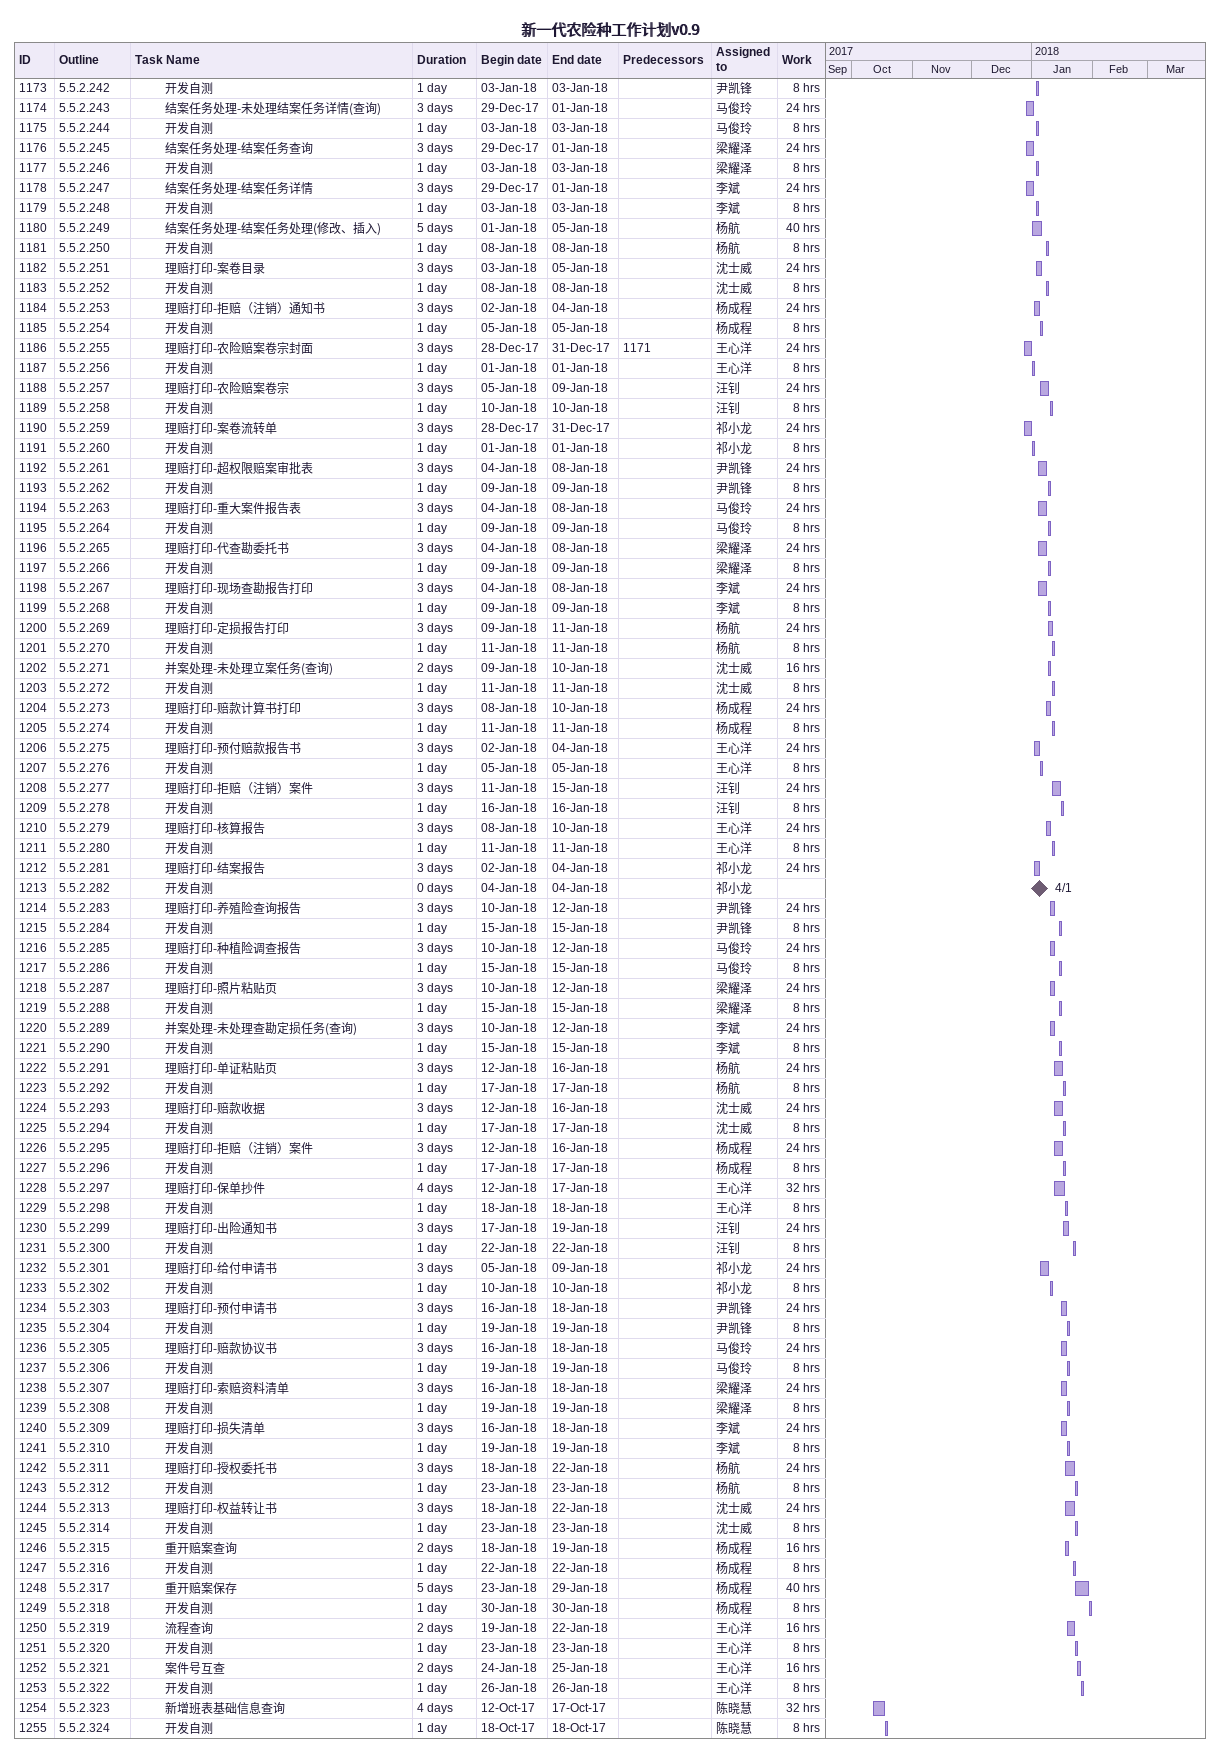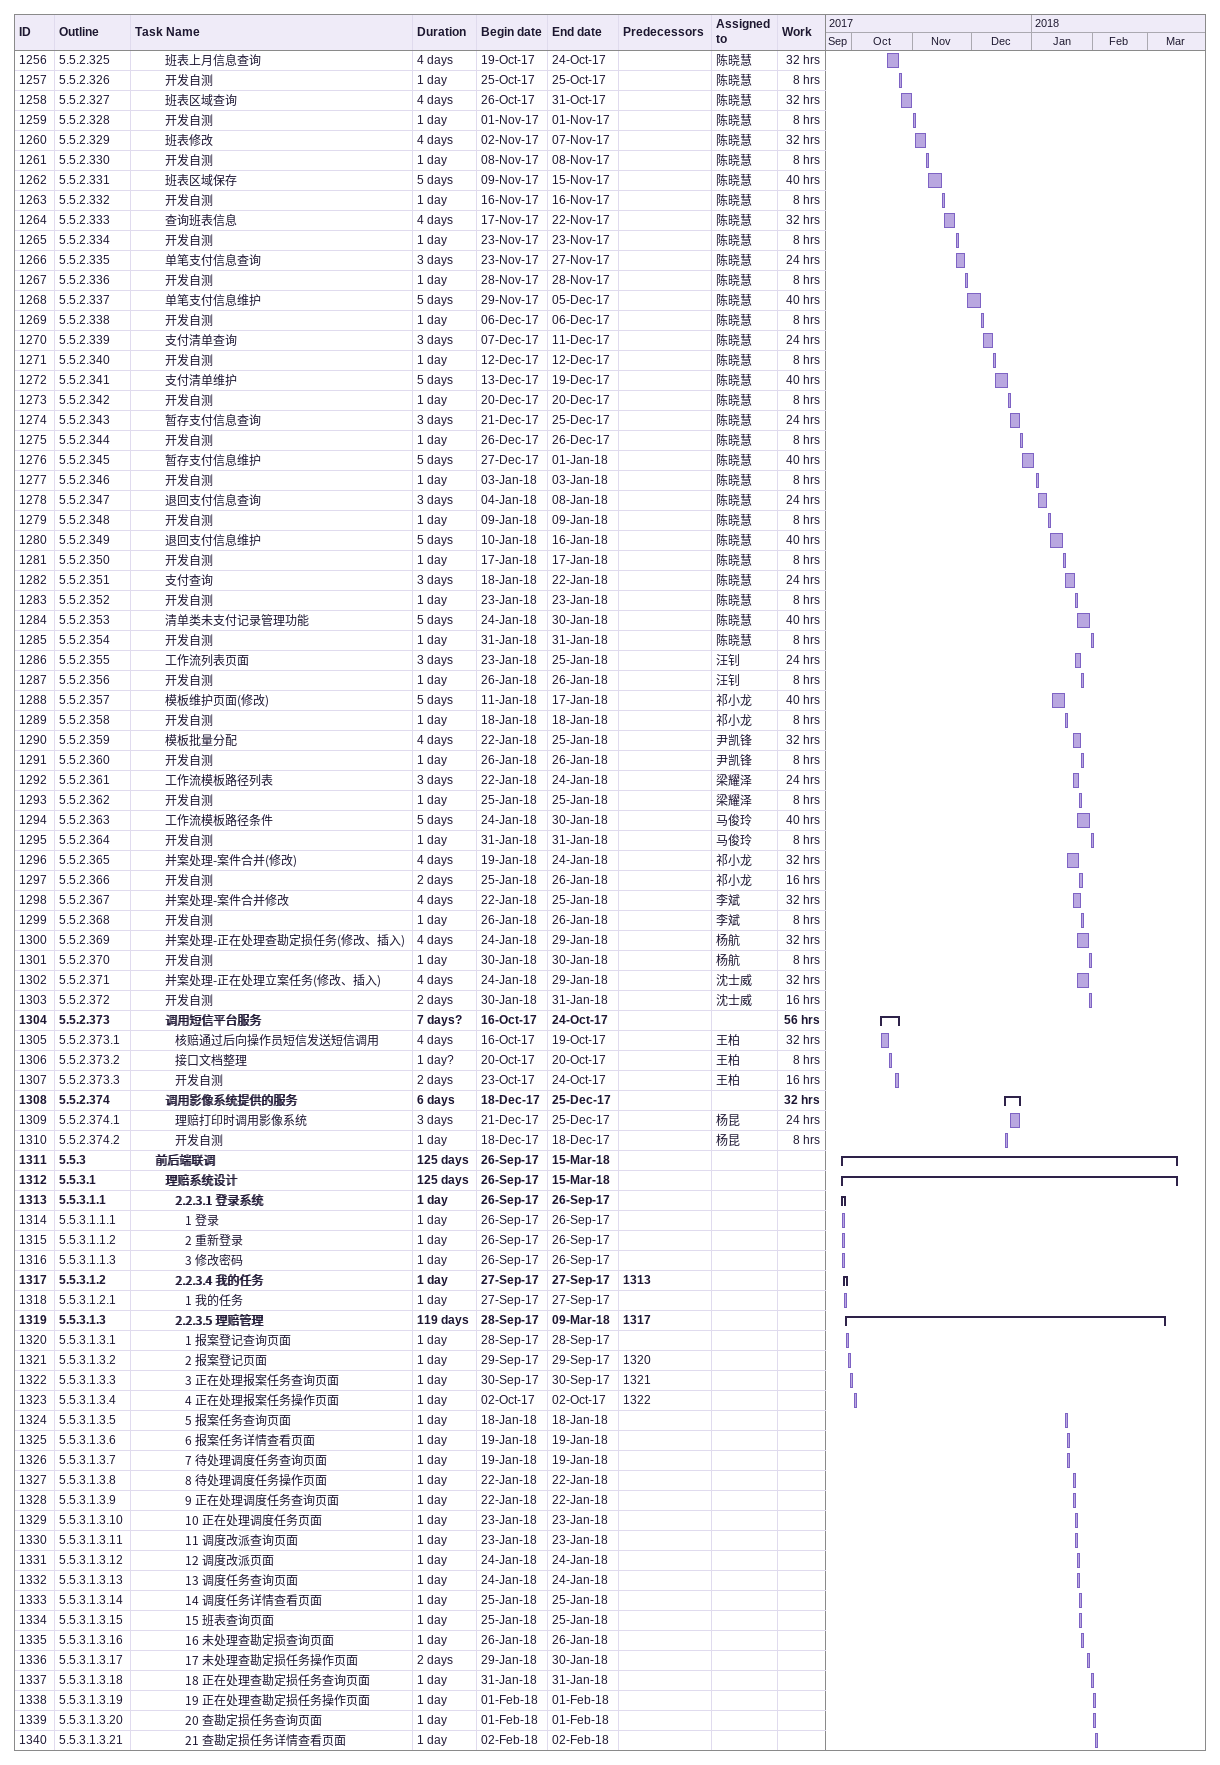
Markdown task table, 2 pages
新一代农险种工作计划v0.9

| ID | WBS | Task | Duration | Start | Finish | Predecessors | Resources | Work (h) |
|---|---|---|---|---|---|---|---|---|
| 1173 | 5.5.2.242 | 开发自测 | 1d | 2018-01-03 | 2018-01-03 |  | 尹凯锋 | 8 |
| 1174 | 5.5.2.243 | 结案任务处理-未处理结案任务详情(查询) | 3d | 2017-12-29 | 2018-01-01 |  | 马俊玲 | 24 |
| 1175 | 5.5.2.244 | 开发自测 | 1d | 2018-01-03 | 2018-01-03 |  | 马俊玲 | 8 |
| 1176 | 5.5.2.245 | 结案任务处理-结案任务查询 | 3d | 2017-12-29 | 2018-01-01 |  | 梁耀泽 | 24 |
| 1177 | 5.5.2.246 | 开发自测 | 1d | 2018-01-03 | 2018-01-03 |  | 梁耀泽 | 8 |
| 1178 | 5.5.2.247 | 结案任务处理-结案任务详情 | 3d | 2017-12-29 | 2018-01-01 |  | 李斌 | 24 |
| 1179 | 5.5.2.248 | 开发自测 | 1d | 2018-01-03 | 2018-01-03 |  | 李斌 | 8 |
| 1180 | 5.5.2.249 | 结案任务处理-结案任务处理(修改、插入) | 5d | 2018-01-01 | 2018-01-05 |  | 杨航 | 40 |
| 1181 | 5.5.2.250 | 开发自测 | 1d | 2018-01-08 | 2018-01-08 |  | 杨航 | 8 |
| 1182 | 5.5.2.251 | 理赔打印-案卷目录 | 3d | 2018-01-03 | 2018-01-05 |  | 沈士威 | 24 |
| 1183 | 5.5.2.252 | 开发自测 | 1d | 2018-01-08 | 2018-01-08 |  | 沈士威 | 8 |
| 1184 | 5.5.2.253 | 理赔打印-拒赔（注销）通知书 | 3d | 2018-01-02 | 2018-01-04 |  | 杨成程 | 24 |
| 1185 | 5.5.2.254 | 开发自测 | 1d | 2018-01-05 | 2018-01-05 |  | 杨成程 | 8 |
| 1186 | 5.5.2.255 | 理赔打印-农险赔案卷宗封面 | 3d | 2017-12-28 | 2017-12-31 | 1171 | 王心洋 | 24 |
| 1187 | 5.5.2.256 | 开发自测 | 1d | 2018-01-01 | 2018-01-01 |  | 王心洋 | 8 |
| 1188 | 5.5.2.257 | 理赔打印-农险赔案卷宗 | 3d | 2018-01-05 | 2018-01-09 |  | 汪钊 | 24 |
| 1189 | 5.5.2.258 | 开发自测 | 1d | 2018-01-10 | 2018-01-10 |  | 汪钊 | 8 |
| 1190 | 5.5.2.259 | 理赔打印-案卷流转单 | 3d | 2017-12-28 | 2017-12-31 |  | 祁小龙 | 24 |
| 1191 | 5.5.2.260 | 开发自测 | 1d | 2018-01-01 | 2018-01-01 |  | 祁小龙 | 8 |
| 1192 | 5.5.2.261 | 理赔打印-超权限赔案审批表 | 3d | 2018-01-04 | 2018-01-08 |  | 尹凯锋 | 24 |
| 1193 | 5.5.2.262 | 开发自测 | 1d | 2018-01-09 | 2018-01-09 |  | 尹凯锋 | 8 |
| 1194 | 5.5.2.263 | 理赔打印-重大案件报告表 | 3d | 2018-01-04 | 2018-01-08 |  | 马俊玲 | 24 |
| 1195 | 5.5.2.264 | 开发自测 | 1d | 2018-01-09 | 2018-01-09 |  | 马俊玲 | 8 |
| 1196 | 5.5.2.265 | 理赔打印-代查勘委托书 | 3d | 2018-01-04 | 2018-01-08 |  | 梁耀泽 | 24 |
| 1197 | 5.5.2.266 | 开发自测 | 1d | 2018-01-09 | 2018-01-09 |  | 梁耀泽 | 8 |
| 1198 | 5.5.2.267 | 理赔打印-现场查勘报告打印 | 3d | 2018-01-04 | 2018-01-08 |  | 李斌 | 24 |
| 1199 | 5.5.2.268 | 开发自测 | 1d | 2018-01-09 | 2018-01-09 |  | 李斌 | 8 |
| 1200 | 5.5.2.269 | 理赔打印-定损报告打印 | 3d | 2018-01-09 | 2018-01-11 |  | 杨航 | 24 |
| 1201 | 5.5.2.270 | 开发自测 | 1d | 2018-01-11 | 2018-01-11 |  | 杨航 | 8 |
| 1202 | 5.5.2.271 | 并案处理-未处理立案任务(查询) | 2d | 2018-01-09 | 2018-01-10 |  | 沈士威 | 16 |
| 1203 | 5.5.2.272 | 开发自测 | 1d | 2018-01-11 | 2018-01-11 |  | 沈士威 | 8 |
| 1204 | 5.5.2.273 | 理赔打印-赔款计算书打印 | 3d | 2018-01-08 | 2018-01-10 |  | 杨成程 | 24 |
| 1205 | 5.5.2.274 | 开发自测 | 1d | 2018-01-11 | 2018-01-11 |  | 杨成程 | 8 |
| 1206 | 5.5.2.275 | 理赔打印-预付赔款报告书 | 3d | 2018-01-02 | 2018-01-04 |  | 王心洋 | 24 |
| 1207 | 5.5.2.276 | 开发自测 | 1d | 2018-01-05 | 2018-01-05 |  | 王心洋 | 8 |
| 1208 | 5.5.2.277 | 理赔打印-拒赔（注销）案件 | 3d | 2018-01-11 | 2018-01-15 |  | 汪钊 | 24 |
| 1209 | 5.5.2.278 | 开发自测 | 1d | 2018-01-16 | 2018-01-16 |  | 汪钊 | 8 |
| 1210 | 5.5.2.279 | 理赔打印-核算报告 | 3d | 2018-01-08 | 2018-01-10 |  | 王心洋 | 24 |
| 1211 | 5.5.2.280 | 开发自测 | 1d | 2018-01-11 | 2018-01-11 |  | 王心洋 | 8 |
| 1212 | 5.5.2.281 | 理赔打印-结案报告 | 3d | 2018-01-02 | 2018-01-04 |  | 祁小龙 | 24 |
| 1213 | 5.5.2.282 | 开发自测 | 0d | 2018-01-04 | 2018-01-04 |  | 祁小龙 |  |
| 1214 | 5.5.2.283 | 理赔打印-养殖险查询报告 | 3d | 2018-01-10 | 2018-01-12 |  | 尹凯锋 | 24 |
| 1215 | 5.5.2.284 | 开发自测 | 1d | 2018-01-15 | 2018-01-15 |  | 尹凯锋 | 8 |
| 1216 | 5.5.2.285 | 理赔打印-种植险调查报告 | 3d | 2018-01-10 | 2018-01-12 |  | 马俊玲 | 24 |
| 1217 | 5.5.2.286 | 开发自测 | 1d | 2018-01-15 | 2018-01-15 |  | 马俊玲 | 8 |
| 1218 | 5.5.2.287 | 理赔打印-照片粘贴页 | 3d | 2018-01-10 | 2018-01-12 |  | 梁耀泽 | 24 |
| 1219 | 5.5.2.288 | 开发自测 | 1d | 2018-01-15 | 2018-01-15 |  | 梁耀泽 | 8 |
| 1220 | 5.5.2.289 | 并案处理-未处理查勘定损任务(查询) | 3d | 2018-01-10 | 2018-01-12 |  | 李斌 | 24 |
| 1221 | 5.5.2.290 | 开发自测 | 1d | 2018-01-15 | 2018-01-15 |  | 李斌 | 8 |
| 1222 | 5.5.2.291 | 理赔打印-单证粘贴页 | 3d | 2018-01-12 | 2018-01-16 |  | 杨航 | 24 |
| 1223 | 5.5.2.292 | 开发自测 | 1d | 2018-01-17 | 2018-01-17 |  | 杨航 | 8 |
| 1224 | 5.5.2.293 | 理赔打印-赔款收据 | 3d | 2018-01-12 | 2018-01-16 |  | 沈士威 | 24 |
| 1225 | 5.5.2.294 | 开发自测 | 1d | 2018-01-17 | 2018-01-17 |  | 沈士威 | 8 |
| 1226 | 5.5.2.295 | 理赔打印-拒赔（注销）案件 | 3d | 2018-01-12 | 2018-01-16 |  | 杨成程 | 24 |
| 1227 | 5.5.2.296 | 开发自测 | 1d | 2018-01-17 | 2018-01-17 |  | 杨成程 | 8 |
| 1228 | 5.5.2.297 | 理赔打印-保单抄件 | 4d | 2018-01-12 | 2018-01-17 |  | 王心洋 | 32 |
| 1229 | 5.5.2.298 | 开发自测 | 1d | 2018-01-18 | 2018-01-18 |  | 王心洋 | 8 |
| 1230 | 5.5.2.299 | 理赔打印-出险通知书 | 3d | 2018-01-17 | 2018-01-19 |  | 汪钊 | 24 |
| 1231 | 5.5.2.300 | 开发自测 | 1d | 2018-01-22 | 2018-01-22 |  | 汪钊 | 8 |
| 1232 | 5.5.2.301 | 理赔打印-给付申请书 | 3d | 2018-01-05 | 2018-01-09 |  | 祁小龙 | 24 |
| 1233 | 5.5.2.302 | 开发自测 | 1d | 2018-01-10 | 2018-01-10 |  | 祁小龙 | 8 |
| 1234 | 5.5.2.303 | 理赔打印-预付申请书 | 3d | 2018-01-16 | 2018-01-18 |  | 尹凯锋 | 24 |
| 1235 | 5.5.2.304 | 开发自测 | 1d | 2018-01-19 | 2018-01-19 |  | 尹凯锋 | 8 |
| 1236 | 5.5.2.305 | 理赔打印-赔款协议书 | 3d | 2018-01-16 | 2018-01-18 |  | 马俊玲 | 24 |
| 1237 | 5.5.2.306 | 开发自测 | 1d | 2018-01-19 | 2018-01-19 |  | 马俊玲 | 8 |
| 1238 | 5.5.2.307 | 理赔打印-索赔资料清单 | 3d | 2018-01-16 | 2018-01-18 |  | 梁耀泽 | 24 |
| 1239 | 5.5.2.308 | 开发自测 | 1d | 2018-01-19 | 2018-01-19 |  | 梁耀泽 | 8 |
| 1240 | 5.5.2.309 | 理赔打印-损失清单 | 3d | 2018-01-16 | 2018-01-18 |  | 李斌 | 24 |
| 1241 | 5.5.2.310 | 开发自测 | 1d | 2018-01-19 | 2018-01-19 |  | 李斌 | 8 |
| 1242 | 5.5.2.311 | 理赔打印-授权委托书 | 3d | 2018-01-18 | 2018-01-22 |  | 杨航 | 24 |
| 1243 | 5.5.2.312 | 开发自测 | 1d | 2018-01-23 | 2018-01-23 |  | 杨航 | 8 |
| 1244 | 5.5.2.313 | 理赔打印-权益转让书 | 3d | 2018-01-18 | 2018-01-22 |  | 沈士威 | 24 |
| 1245 | 5.5.2.314 | 开发自测 | 1d | 2018-01-23 | 2018-01-23 |  | 沈士威 | 8 |
| 1246 | 5.5.2.315 | 重开赔案查询 | 2d | 2018-01-18 | 2018-01-19 |  | 杨成程 | 16 |
| 1247 | 5.5.2.316 | 开发自测 | 1d | 2018-01-22 | 2018-01-22 |  | 杨成程 | 8 |
| 1248 | 5.5.2.317 | 重开赔案保存 | 5d | 2018-01-23 | 2018-01-29 |  | 杨成程 | 40 |
| 1249 | 5.5.2.318 | 开发自测 | 1d | 2018-01-30 | 2018-01-30 |  | 杨成程 | 8 |
| 1250 | 5.5.2.319 | 流程查询 | 2d | 2018-01-19 | 2018-01-22 |  | 王心洋 | 16 |
| 1251 | 5.5.2.320 | 开发自测 | 1d | 2018-01-23 | 2018-01-23 |  | 王心洋 | 8 |
| 1252 | 5.5.2.321 | 案件号互查 | 2d | 2018-01-24 | 2018-01-25 |  | 王心洋 | 16 |
| 1253 | 5.5.2.322 | 开发自测 | 1d | 2018-01-26 | 2018-01-26 |  | 王心洋 | 8 |
| 1254 | 5.5.2.323 | 新增班表基础信息查询 | 4d | 2017-10-12 | 2017-10-17 |  | 陈晓慧 | 32 |
| 1255 | 5.5.2.324 | 开发自测 | 1d | 2017-10-18 | 2017-10-18 |  | 陈晓慧 | 8 |
| 1256 | 5.5.2.325 | 班表上月信息查询 | 4d | 2017-10-19 | 2017-10-24 |  | 陈晓慧 | 32 |
| 1257 | 5.5.2.326 | 开发自测 | 1d | 2017-10-25 | 2017-10-25 |  | 陈晓慧 | 8 |
| 1258 | 5.5.2.327 | 班表区域查询 | 4d | 2017-10-26 | 2017-10-31 |  | 陈晓慧 | 32 |
| 1259 | 5.5.2.328 | 开发自测 | 1d | 2017-11-01 | 2017-11-01 |  | 陈晓慧 | 8 |
| 1260 | 5.5.2.329 | 班表修改 | 4d | 2017-11-02 | 2017-11-07 |  | 陈晓慧 | 32 |
| 1261 | 5.5.2.330 | 开发自测 | 1d | 2017-11-08 | 2017-11-08 |  | 陈晓慧 | 8 |
| 1262 | 5.5.2.331 | 班表区域保存 | 5d | 2017-11-09 | 2017-11-15 |  | 陈晓慧 | 40 |
| 1263 | 5.5.2.332 | 开发自测 | 1d | 2017-11-16 | 2017-11-16 |  | 陈晓慧 | 8 |
| 1264 | 5.5.2.333 | 查询班表信息 | 4d | 2017-11-17 | 2017-11-22 |  | 陈晓慧 | 32 |
| 1265 | 5.5.2.334 | 开发自测 | 1d | 2017-11-23 | 2017-11-23 |  | 陈晓慧 | 8 |
| 1266 | 5.5.2.335 | 单笔支付信息查询 | 3d | 2017-11-23 | 2017-11-27 |  | 陈晓慧 | 24 |
| 1267 | 5.5.2.336 | 开发自测 | 1d | 2017-11-28 | 2017-11-28 |  | 陈晓慧 | 8 |
| 1268 | 5.5.2.337 | 单笔支付信息维护 | 5d | 2017-11-29 | 2017-12-05 |  | 陈晓慧 | 40 |
| 1269 | 5.5.2.338 | 开发自测 | 1d | 2017-12-06 | 2017-12-06 |  | 陈晓慧 | 8 |
| 1270 | 5.5.2.339 | 支付清单查询 | 3d | 2017-12-07 | 2017-12-11 |  | 陈晓慧 | 24 |
| 1271 | 5.5.2.340 | 开发自测 | 1d | 2017-12-12 | 2017-12-12 |  | 陈晓慧 | 8 |
| 1272 | 5.5.2.341 | 支付清单维护 | 5d | 2017-12-13 | 2017-12-19 |  | 陈晓慧 | 40 |
| 1273 | 5.5.2.342 | 开发自测 | 1d | 2017-12-20 | 2017-12-20 |  | 陈晓慧 | 8 |
| 1274 | 5.5.2.343 | 暂存支付信息查询 | 3d | 2017-12-21 | 2017-12-25 |  | 陈晓慧 | 24 |
| 1275 | 5.5.2.344 | 开发自测 | 1d | 2017-12-26 | 2017-12-26 |  | 陈晓慧 | 8 |
| 1276 | 5.5.2.345 | 暂存支付信息维护 | 5d | 2017-12-27 | 2018-01-01 |  | 陈晓慧 | 40 |
| 1277 | 5.5.2.346 | 开发自测 | 1d | 2018-01-03 | 2018-01-03 |  | 陈晓慧 | 8 |
| 1278 | 5.5.2.347 | 退回支付信息查询 | 3d | 2018-01-04 | 2018-01-08 |  | 陈晓慧 | 24 |
| 1279 | 5.5.2.348 | 开发自测 | 1d | 2018-01-09 | 2018-01-09 |  | 陈晓慧 | 8 |
| 1280 | 5.5.2.349 | 退回支付信息维护 | 5d | 2018-01-10 | 2018-01-16 |  | 陈晓慧 | 40 |
| 1281 | 5.5.2.350 | 开发自测 | 1d | 2018-01-17 | 2018-01-17 |  | 陈晓慧 | 8 |
| 1282 | 5.5.2.351 | 支付查询 | 3d | 2018-01-18 | 2018-01-22 |  | 陈晓慧 | 24 |
| 1283 | 5.5.2.352 | 开发自测 | 1d | 2018-01-23 | 2018-01-23 |  | 陈晓慧 | 8 |
| 1284 | 5.5.2.353 | 清单类未支付记录管理功能 | 5d | 2018-01-24 | 2018-01-30 |  | 陈晓慧 | 40 |
| 1285 | 5.5.2.354 | 开发自测 | 1d | 2018-01-31 | 2018-01-31 |  | 陈晓慧 | 8 |
| 1286 | 5.5.2.355 | 工作流列表页面 | 3d | 2018-01-23 | 2018-01-25 |  | 汪钊 | 24 |
| 1287 | 5.5.2.356 | 开发自测 | 1d | 2018-01-26 | 2018-01-26 |  | 汪钊 | 8 |
| 1288 | 5.5.2.357 | 模板维护页面(修改) | 5d | 2018-01-11 | 2018-01-17 |  | 祁小龙 | 40 |
| 1289 | 5.5.2.358 | 开发自测 | 1d | 2018-01-18 | 2018-01-18 |  | 祁小龙 | 8 |
| 1290 | 5.5.2.359 | 模板批量分配 | 4d | 2018-01-22 | 2018-01-25 |  | 尹凯锋 | 32 |
| 1291 | 5.5.2.360 | 开发自测 | 1d | 2018-01-26 | 2018-01-26 |  | 尹凯锋 | 8 |
| 1292 | 5.5.2.361 | 工作流模板路径列表 | 3d | 2018-01-22 | 2018-01-24 |  | 梁耀泽 | 24 |
| 1293 | 5.5.2.362 | 开发自测 | 1d | 2018-01-25 | 2018-01-25 |  | 梁耀泽 | 8 |
| 1294 | 5.5.2.363 | 工作流模板路径条件 | 5d | 2018-01-24 | 2018-01-30 |  | 马俊玲 | 40 |
| 1295 | 5.5.2.364 | 开发自测 | 1d | 2018-01-31 | 2018-01-31 |  | 马俊玲 | 8 |
| 1296 | 5.5.2.365 | 并案处理-案件合并(修改) | 4d | 2018-01-19 | 2018-01-24 |  | 祁小龙 | 32 |
| 1297 | 5.5.2.366 | 开发自测 | 2d | 2018-01-25 | 2018-01-26 |  | 祁小龙 | 16 |
| 1298 | 5.5.2.367 | 并案处理-案件合并修改 | 4d | 2018-01-22 | 2018-01-25 |  | 李斌 | 32 |
| 1299 | 5.5.2.368 | 开发自测 | 1d | 2018-01-26 | 2018-01-26 |  | 李斌 | 8 |
| 1300 | 5.5.2.369 | 并案处理-正在处理查勘定损任务(修改、插入) | 4d | 2018-01-24 | 2018-01-29 |  | 杨航 | 32 |
| 1301 | 5.5.2.370 | 开发自测 | 1d | 2018-01-30 | 2018-01-30 |  | 杨航 | 8 |
| 1302 | 5.5.2.371 | 并案处理-正在处理立案任务(修改、插入) | 4d | 2018-01-24 | 2018-01-29 |  | 沈士威 | 32 |
| 1303 | 5.5.2.372 | 开发自测 | 2d | 2018-01-30 | 2018-01-31 |  | 沈士威 | 16 |
| 1304 | 5.5.2.373 | **调用短信平台服务** | 7d? | 2017-10-16 | 2017-10-24 |  |  | 56 |
| 1305 | 5.5.2.373.1 | 核赔通过后向操作员短信发送短信调用 | 4d | 2017-10-16 | 2017-10-19 |  | 王柏 | 32 |
| 1306 | 5.5.2.373.2 | 接口文档整理 | 1d? | 2017-10-20 | 2017-10-20 |  | 王柏 | 8 |
| 1307 | 5.5.2.373.3 | 开发自测 | 2d | 2017-10-23 | 2017-10-24 |  | 王柏 | 16 |
| 1308 | 5.5.2.374 | **调用影像系统提供的服务** | 6d | 2017-12-18 | 2017-12-25 |  |  | 32 |
| 1309 | 5.5.2.374.1 | 理赔打印时调用影像系统 | 3d | 2017-12-21 | 2017-12-25 |  | 杨昆 | 24 |
| 1310 | 5.5.2.374.2 | 开发自测 | 1d | 2017-12-18 | 2017-12-18 |  | 杨昆 | 8 |
| 1311 | 5.5.3 | **前后端联调** | 125d | 2017-09-26 | 2018-03-15 |  |  |  |
| 1312 | 5.5.3.1 | **理赔系统设计** | 125d | 2017-09-26 | 2018-03-15 |  |  |  |
| 1313 | 5.5.3.1.1 | **2.2.3.1 登录系统** | 1d | 2017-09-26 | 2017-09-26 |  |  |  |
| 1314 | 5.5.3.1.1.1 | 1 登录 | 1d | 2017-09-26 | 2017-09-26 |  |  |  |
| 1315 | 5.5.3.1.1.2 | 2 重新登录 | 1d | 2017-09-26 | 2017-09-26 |  |  |  |
| 1316 | 5.5.3.1.1.3 | 3 修改密码 | 1d | 2017-09-26 | 2017-09-26 |  |  |  |
| 1317 | 5.5.3.1.2 | **2.2.3.4 我的任务** | 1d | 2017-09-27 | 2017-09-27 | 1313 |  |  |
| 1318 | 5.5.3.1.2.1 | 1 我的任务 | 1d | 2017-09-27 | 2017-09-27 |  |  |  |
| 1319 | 5.5.3.1.3 | **2.2.3.5 理赔管理** | 119d | 2017-09-28 | 2018-03-09 | 1317 |  |  |
| 1320 | 5.5.3.1.3.1 | 1 报案登记查询页面 | 1d | 2017-09-28 | 2017-09-28 |  |  |  |
| 1321 | 5.5.3.1.3.2 | 2 报案登记页面 | 1d | 2017-09-29 | 2017-09-29 | 1320 |  |  |
| 1322 | 5.5.3.1.3.3 | 3 正在处理报案任务查询页面 | 1d | 2017-09-30 | 2017-09-30 | 1321 |  |  |
| 1323 | 5.5.3.1.3.4 | 4 正在处理报案任务操作页面 | 1d | 2017-10-02 | 2017-10-02 | 1322 |  |  |
| 1324 | 5.5.3.1.3.5 | 5 报案任务查询页面 | 1d | 2018-01-18 | 2018-01-18 |  |  |  |
| 1325 | 5.5.3.1.3.6 | 6 报案任务详情查看页面 | 1d | 2018-01-19 | 2018-01-19 |  |  |  |
| 1326 | 5.5.3.1.3.7 | 7 待处理调度任务查询页面 | 1d | 2018-01-19 | 2018-01-19 |  |  |  |
| 1327 | 5.5.3.1.3.8 | 8 待处理调度任务操作页面 | 1d | 2018-01-22 | 2018-01-22 |  |  |  |
| 1328 | 5.5.3.1.3.9 | 9 正在处理调度任务查询页面 | 1d | 2018-01-22 | 2018-01-22 |  |  |  |
| 1329 | 5.5.3.1.3.10 | 10 正在处理调度任务页面 | 1d | 2018-01-23 | 2018-01-23 |  |  |  |
| 1330 | 5.5.3.1.3.11 | 11 调度改派查询页面 | 1d | 2018-01-23 | 2018-01-23 |  |  |  |
| 1331 | 5.5.3.1.3.12 | 12 调度改派页面 | 1d | 2018-01-24 | 2018-01-24 |  |  |  |
| 1332 | 5.5.3.1.3.13 | 13 调度任务查询页面 | 1d | 2018-01-24 | 2018-01-24 |  |  |  |
| 1333 | 5.5.3.1.3.14 | 14 调度任务详情查看页面 | 1d | 2018-01-25 | 2018-01-25 |  |  |  |
| 1334 | 5.5.3.1.3.15 | 15 班表查询页面 | 1d | 2018-01-25 | 2018-01-25 |  |  |  |
| 1335 | 5.5.3.1.3.16 | 16 未处理查勘定损查询页面 | 1d | 2018-01-26 | 2018-01-26 |  |  |  |
| 1336 | 5.5.3.1.3.17 | 17 未处理查勘定损任务操作页面 | 2d | 2018-01-29 | 2018-01-30 |  |  |  |
| 1337 | 5.5.3.1.3.18 | 18 正在处理查勘定损任务查询页面 | 1d | 2018-01-31 | 2018-01-31 |  |  |  |
| 1338 | 5.5.3.1.3.19 | 19 正在处理查勘定损任务操作页面 | 1d | 2018-02-01 | 2018-02-01 |  |  |  |
| 1339 | 5.5.3.1.3.20 | 20 查勘定损任务查询页面 | 1d | 2018-02-01 | 2018-02-01 |  |  |  |
| 1340 | 5.5.3.1.3.21 | 21 查勘定损任务详情查看页面 | 1d | 2018-02-02 | 2018-02-02 |  |  |  |
